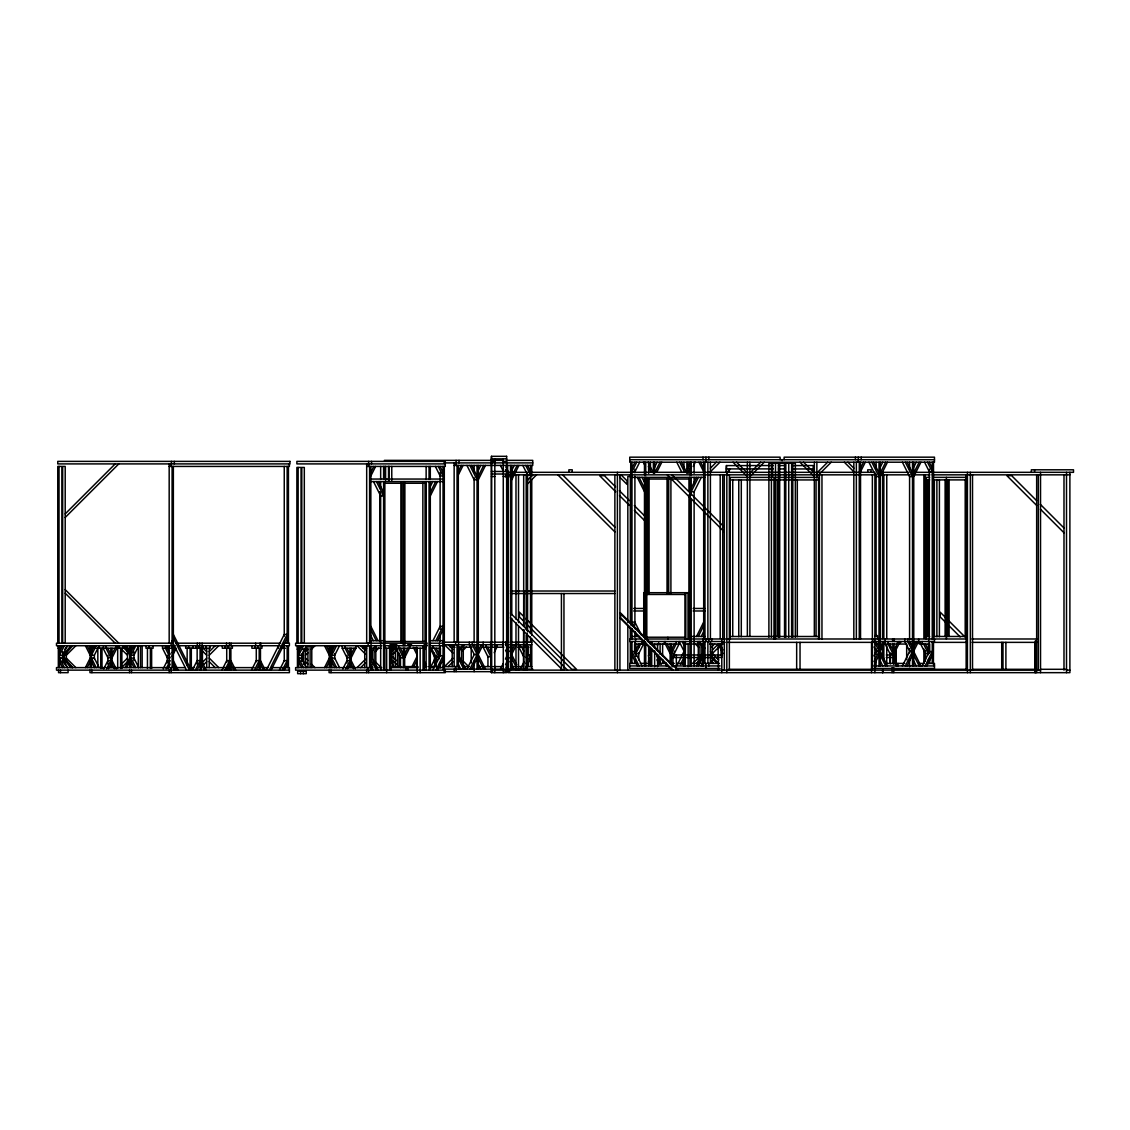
<?xml version="1.0" encoding="UTF-8"?>
<svg xmlns="http://www.w3.org/2000/svg" width="1130" height="1130" viewBox="0 0 1130 1130"><rect width="100%" height="100%" fill="white"/><g stroke="black" fill="none" stroke-linecap="round" stroke-linejoin="round"><path stroke-width="1.5" d="M266.383 670.132L284.252 634.424L287.161 634.424L287.161 637.998L271.087 670.147M526.99 670.132L527.046 633.082M527.06 630.385L527.117 592.487L527.117 597.544M59.593 651.685L62.574 645.724M64.354 645.724L59.593 655.245L62.503 655.245L67.277 645.724M91.431 651.685L94.412 645.724M96.191 645.724L91.431 655.245L94.355 655.245L99.115 645.724M85.414 667.618L90.174 658.084M87.194 667.618L90.174 661.657M103.805 668.776L107.887 660.612L110.797 660.612L106.714 668.776M112.068 654.199L115.034 648.253M112.068 657.773L116.828 648.253L116.828 645.724M108.565 668.649L110.797 664.186M131.052 651.685L134.018 645.724M125.02 667.618L129.78 658.084M135.812 645.724L131.052 655.245L133.962 655.245L138.722 645.724M126.8 667.618L129.78 661.657M163.214 668.776L167.297 660.612L170.22 660.612L166.138 668.776M172.226 652.716L174.458 648.253M172.156 656.417L176.238 648.253L162.536 648.253L162.536 645.724M167.989 668.649L170.22 664.186M192.382 670.132L197.143 660.612L200.066 660.612L195.306 670.132M197.086 670.132L200.066 664.186M221.96 670.132L226.72 660.612L229.63 660.612L224.87 670.132M226.664 670.132L229.63 664.186M251.524 670.132L256.284 660.612L259.194 660.612L254.434 670.132M256.228 670.132L259.194 664.186M269.307 670.132L287.161 634.424M370.852 472.382L373.832 466.422M370.852 475.956L375.626 466.422M279.491 670.132L284.252 660.612L287.161 660.612L282.401 670.132M284.181 670.132L287.161 664.186M298.716 651.685L301.682 645.724M303.476 645.724L298.716 655.245L301.625 655.245L306.385 645.724M331.81 651.685L334.791 645.724M324.522 667.618L329.296 658.084M336.571 645.724L331.81 655.245L334.734 655.245L339.494 645.724M326.316 667.618L329.296 661.657M429.711 487.736L432.79 481.578M430.304 492.355L435.7 481.578M342.927 668.776L346.995 660.612L349.919 660.612L345.837 668.776M351.176 654.199L354.156 648.253M430.304 495.929L437.48 481.578M351.176 657.773L355.936 648.253L355.936 645.724M347.687 668.649L349.919 664.186M458.314 471.365L461.294 465.419M458.314 474.939L463.074 465.419M370.4 651.233L371.897 648.253M370.273 655.061L373.677 648.253M477.693 471.577L480.773 465.419M390.443 651.516L393.847 644.721M478.301 476.196L483.697 465.419M478.301 479.77L485.476 465.419M404.667 654.199L407.648 648.253M404.667 657.773L409.427 648.253L409.427 645.724M411.984 666.601L416.744 657.081M511.17 471.577L514.263 465.419M413.778 666.601L416.744 660.655M424.23 650.16L426.278 646.077M511.777 476.196L517.173 465.419M511.777 479.77L518.952 465.419M432.945 640.682L440.121 626.317L443.045 626.317L435.869 640.682M437.649 640.682L443.045 629.89M430.375 667.774L434.457 659.609L437.381 659.609M433.298 667.774L436.703 660.965M432.945 670.132L440.121 655.781L440.121 645.724M435.869 670.132L443.045 655.781L440.121 655.781M437.649 670.132L443.045 659.355M457.862 650.216L459.345 647.236M458.413 652.688L461.139 647.236M466.944 669.13L474.12 654.779L477.044 654.779L469.868 669.13M478.301 650.668L481.281 644.721M478.301 654.242L483.061 644.721M471.648 669.13L477.044 658.352M494.163 652.688L496.889 647.236L496.889 644.721M500.421 669.13L503.302 663.395M505.449 659.087L507.61 654.779M511.777 650.668L514.757 644.721M505.491 664.821L509.079 657.646M511.777 654.242L516.537 644.721L516.622 642.193M505.901 667.59L508.98 661.431M520.407 669.13L523.995 661.954M526.156 657.646L527.583 654.779L530.507 654.779L526.199 663.395M525.888 667.59L530.507 658.352M631.981 468.173L634.961 462.212M636.741 462.212L631.981 471.747L634.905 471.747L639.665 462.212M654.044 468.385L657.123 462.212M654.651 473.004L660.047 462.212M656.798 472.269L661.827 462.212M687.52 468.385L690.6 462.212M688.128 473.004L691.207 466.845M693.156 466.52L695.303 462.212M691.207 488.146L696.589 477.368M698.382 477.368L691.207 491.72L694.117 491.72L701.292 477.368M635.879 649.99L638.846 644.043L638.789 647.561M640.639 644.043L635.879 653.564L638.789 653.564L643.549 644.043M648.323 655.88L650.47 651.572M648.366 661.629L651.233 655.88M657.378 645.597L658.734 642.885M648.761 664.384L651.078 659.765M671.389 649.99L674.37 644.043M679.074 641.515L679.074 644.043L674.299 653.564L671.389 653.564L676.15 644.043L676.15 641.515M677.491 664.497L683.947 651.572M680.401 664.497L684.003 657.321M682.252 664.384L684.554 659.765M696.518 636.473L703.693 622.107M698.312 636.473L703.693 625.681M701.221 636.473L704.301 630.3M696.518 665.937L703.693 651.572M698.312 665.937L703.693 655.146M701.221 665.937L704.301 659.765M860.537 468.173L863.504 462.212M860.537 471.747L865.298 462.212M879.677 468.385L882.756 462.212M880.284 473.004L885.666 462.212M880.284 476.577L887.46 462.212M913.93 466.845L916.232 462.212M913.76 473.004L919.156 462.212M913.76 476.577L920.936 462.212M873.942 655.88L876.103 651.572L879.013 651.572L873.999 661.629M880.284 647.476L883.25 641.515M880.284 651.035L885.044 641.515M874.394 664.384L879.013 655.146M894.098 649.99L897.079 644.043M894.098 653.564L898.859 644.043L898.859 641.515M902.404 665.937L909.579 651.572L912.503 651.572L905.314 665.937M913.76 647.476L916.741 641.515M913.76 651.035L918.52 641.515M907.108 665.937L912.503 655.146M922.151 665.937L929.326 651.572L932.25 651.572L925.06 665.937M926.854 665.937L932.25 655.146M64.791 649.298L67.885 645.724M70.978 645.724L62.729 655.245L64.41 655.245L72.659 645.724M65.201 513.896L115.204 463.907M65.201 517.469L118.777 463.907M66.331 655.245L75.851 645.724M121.546 664.045L127.492 658.084M121.546 667.618L127.492 661.657M209.234 651.685L215.194 645.724M209.234 655.245L218.754 645.724M201.945 662.858L206.705 658.084M203.146 665.231L206.705 661.657M305.453 651.685L307.826 649.298M305.453 655.245L307.826 652.872M311.4 649.298L314.973 645.724M532.965 474.84L527.018 480.801L527.018 484.375L536.538 474.84M357.08 667.618L365.414 659.284M375.231 651.685L378.804 648.111M360.654 667.618L365.414 662.858M392.915 650.668L396.475 647.095M392.915 654.242L396.475 650.668M444.542 666.601L452.876 658.267M462.693 650.668L466.266 647.095M448.116 666.601L452.876 661.841M710.403 468.173L716.349 462.212M710.403 471.747L719.923 462.212M726.491 468.894L773.301 468.894M728.921 472.354C731.675 461.181 725.347 483.428 726.491 465.532M749.896 473.004L760.674 462.212M749.896 476.577L764.247 462.212M813.176 468.908L792.299 468.978M813.176 472.269L813.176 465.532L792.299 465.602M816.863 473.004L827.64 462.212M816.863 476.577L831.214 462.212M692.902 663.409L698.863 657.448M711.053 647.476L714.626 643.902M696.476 663.409L698.863 661.022M712.352 649.99L718.299 644.043M721.872 644.043L712.352 653.564L712.352 644.043M491.451 458.851L506.636 458.851M629.749 459.698L934.482 459.698M384.341 460.362L502.991 460.362M506.494 460.362L532.739 460.362L532.739 465.419L454.147 465.419M491.451 461.379L494.813 461.379M503.231 461.379L506.607 461.379M443.836 462.89L532.739 462.89M445.277 463.907L296.879 463.907L296.879 461.379L445.277 461.379L445.277 466.422L366.685 466.422M773.301 465.532L726.406 465.602L726.392 472.354M778.429 465.602L785.435 465.532M169.175 466.422L289.393 466.422L289.393 463.907M778.429 468.978L785.435 468.894M491.451 471.478L506.636 471.478M882.502 472.326L908.817 472.326M915.47 472.326L929.863 472.326M932.236 472.326L1073.5 472.326L1073.5 469.798L1031.351 469.798L1031.351 472.326M491.451 474.007L506.636 474.007M507.977 474.84L875.891 474.84M880.355 474.84L909.735 474.84M913.195 474.84L929.863 474.84M932.236 474.84L1069.884 474.84M491.451 476.521L494.813 476.521M503.231 476.521L506.607 476.521M630.342 476.521L627.828 476.521L627.828 622.616M631.981 477.368L704.866 477.368M929.651 477.368L926.303 477.368L926.303 638.987M932.787 477.368L966.461 477.368L966.461 638.987M369.708 479.049L443.045 479.049M645.95 479.049L690.303 479.049M730.206 479.939L773.979 479.939M774.813 479.939L818.586 479.939M926.303 479.897L929.651 479.897M932.787 479.897L966.461 479.897M369.708 481.578L443.045 481.578M385.033 483.259L425.883 483.259M510.492 591.018L614.875 591.018M688.89 592.699L643.733 592.699L643.733 637.278M510.492 593.533L614.875 593.533M644.623 594.465L685.373 594.465M633.662 608.449L645.428 608.449M693.17 608.449L704.936 608.449M633.662 610.977L645.428 610.977M693.17 610.977L704.936 610.977M874.903 635.625L877.431 635.625L877.431 638.987M631.981 636.473L639.156 636.473M691.207 636.473L705.049 636.473M730.206 636.501L773.979 636.501M774.813 636.501L818.586 636.501M926.303 636.473L929.651 636.473M932.787 636.473L966.461 636.473M685.373 637.221L644.623 637.221L644.623 592.699M688.961 637.306L689.794 637.306M641.36 638.987L629.749 638.987L629.749 641.515L644.976 641.515M644.623 638.987L689.936 638.987M691.207 638.987L725.686 638.987M727.607 638.987L967.379 638.987M971.941 638.987L1037.594 638.987M369.538 640.682L383.593 640.682M430.304 640.682L443.045 640.682M385.033 641.515L425.883 641.515M647.448 641.515L723.031 641.515M442.649 642.193L508.91 642.193M510.817 642.193L531.792 642.193M721.788 642.363L725.149 642.363M727.833 642.363L874.903 642.363M897.305 642.363L900.822 642.363M916.26 642.363L920.216 642.363M932.123 642.363L967.379 642.363M972.153 642.363L1037.1 642.363M176.026 643.196L280.579 643.196M284.11 643.196L289.393 643.196L289.393 645.724L282.345 645.724M383.593 643.196L295.622 643.196L295.622 645.724L381.799 645.724M384.186 643.196L427.352 643.196M430.304 643.196L444.33 643.196M644.976 644.043L634.608 644.043L634.608 652.843M665.358 641.515L665.358 644.043L679.074 644.043M704.513 644.043L699.456 644.043L699.456 641.515M709.555 644.043L723.059 644.043M875.708 644.043L880.496 644.043L880.496 641.515M885.115 638.987L885.157 644.043L898.859 644.043M906.203 644.043L899.876 644.043L899.876 641.515M909.579 644.043L913.972 644.043L913.972 641.515M389.991 644.721L396.898 644.721M407.69 644.721L411.617 644.721M424.033 644.721L426.956 644.721M442.649 644.721L503.754 644.721M505.675 642.193L505.675 644.721L508.91 644.721M510.308 644.721L516.622 644.721M517.512 644.721L531.792 644.721M175.235 645.724L56.5 645.724L56.5 643.196L173.356 643.196L173.356 466.422M177.65 645.724L280.085 645.724M384.186 645.724L427.352 645.724M444.33 645.724L430.05 645.724L430.05 648.253L440.418 648.253L440.418 655.287M302.374 646.741L297.176 646.741L297.176 649.27L299.111 649.27L299.111 646.741M452.198 647.236L455.108 647.236M457.509 647.236L462.551 647.236L462.551 644.721M471.945 647.236L463.71 647.236L463.71 644.721M478.513 647.236L476.832 647.236L476.832 644.721M483.146 642.193L483.188 647.236L496.889 647.236M503.796 647.236L497.186 647.236L497.186 644.721M510.308 647.236L511.989 647.236L511.989 644.721M517.512 647.236L528.854 647.236M94.708 648.253L89.962 648.253L89.962 645.724M96.361 648.253L123.34 648.253L123.34 645.724M127.069 648.253L123.834 648.253L123.834 645.724M134.329 648.253L129.569 648.253L129.569 645.724M281.299 648.253L285.509 648.253M342.235 645.724L342.235 648.253L355.936 648.253M366.685 648.253L362.956 648.253L362.956 645.724M370.047 648.253L375.104 648.253L375.104 645.724M381.206 648.253L376.248 648.253L376.248 645.724M384.44 648.253L393.72 648.253L393.72 645.724M395.726 645.724L395.726 648.253L409.427 648.253M302.925 649.27L306.258 649.27L306.258 646.741M721.788 654.99L672.957 654.99L672.957 666.983M886.301 654.99L891.867 654.99M437.381 656.77L434.457 656.77L430.375 648.606M672.957 657.519L721.788 657.519M886.301 657.519L891.867 657.519M636.741 663.409L629.749 663.409L629.749 668.452L671.616 668.452M640.244 663.409L650.725 663.409M657.716 663.409L666.46 663.409M669.723 663.409L674.299 663.409M676.701 663.409L683.933 663.409M692.408 663.409L719.217 663.409M885.539 663.409L904.763 663.409M918.747 663.409L923.987 663.409M927.49 663.409L934.482 663.409L934.482 668.452L873.617 668.452M629.749 665.937L667.971 665.937M671.305 665.937L720.107 665.937M873.617 665.937L934.482 665.937M389.991 666.601L401.079 666.601M403.269 666.601L418.015 666.601M424.033 666.601L426.956 666.601M429.174 666.601L436.081 666.601M442.649 666.601L458.526 666.601L458.526 669.13M463.625 666.601L469.134 666.601M477.863 666.601L492.129 666.601M493.57 666.601L502.087 666.601M510.817 666.601L514.32 666.601M517.808 666.601L523.049 666.601M526.552 666.601L531.792 666.601M174.882 667.618L185.447 667.618M188.88 667.618L194.233 667.618M204.714 667.618L231.099 667.618L231.099 670.132M232.964 667.618L254.123 667.618M262.951 667.618L268.234 667.618M271.765 667.618L289.393 667.618L289.393 672.661L89.962 672.661L89.962 670.132M372.957 667.618L295.622 667.618L295.622 670.132L445.277 670.132L445.277 672.661L329.084 672.661L329.084 670.132M376.163 667.618L381.672 667.618M390.147 667.618L418.114 667.618M430.346 667.618L433.849 667.618M437.338 667.618L444.33 667.618M676.503 668.452L720.107 668.452M442.904 669.13L532.739 669.13M728.681 669.299L871.541 669.299M893.774 669.299L967.407 669.299M972.563 669.299L1036.662 669.299M1040.674 669.299L1066.508 669.299M289.393 670.132L56.5 670.132L56.5 667.618L174.048 667.618L174.048 670.132M491.451 670.132L506.636 670.132M507.977 670.132L1040.532 670.132M1066.508 670.132L1069.884 670.132M443.949 671.658L492.666 671.658M504.87 671.658L509.743 671.658M1036.577 500.604L1011.661 475.688L1006.901 475.688L1036.69 505.463M1040.32 504.333L1063.994 528.007M1040.405 509.192L1063.994 532.767M847.881 462.212L853.828 468.173M844.308 462.212L853.828 471.747M803.557 462.212L814.335 473.004M799.984 462.212L814.335 476.577M945.203 617.178L940.245 612.22L940.245 616.98L945.231 621.966M948.932 620.907L965.062 637.038M948.96 625.695L960.175 636.91M736.591 462.212L747.368 473.004M733.017 462.212L747.368 476.577M671.983 474.84L724.344 527.159M667.223 474.84L724.344 531.933M621.048 474.84L626.995 480.801L626.995 484.375L619.861 477.227M615.624 486.903L604.409 475.688L599.649 475.688L615.779 491.818M619.353 490.632L629.325 500.604M634.311 505.59L644.269 515.548M619.508 495.547L629.438 505.463M634.396 510.435L644.326 520.365M562.585 474.84L614.904 527.159M557.825 474.84L614.904 531.933M710.403 651.572L718.779 659.948M710.403 655.146L718.793 663.536M711.053 657.448L716.999 663.409M695.289 643.902L698.863 647.476M711.053 661.022L713.426 663.409M677.76 670.132L620.667 613.053L620.667 617.813L672.986 670.132M619.833 613.053L673.183 666.418M619.833 617.813L672.152 670.132M523.162 615.935L519.447 612.22L519.447 616.98L523.176 620.709M525.648 618.421L576.526 669.299L571.766 669.299L525.676 623.209M510.393 613.053L567.486 670.132M510.393 617.813L562.712 670.132M448.116 644.721L452.876 649.482M462.693 660.655L468.639 666.601M444.542 644.721L452.876 653.055M462.693 664.228L465.066 666.601M392.915 657.081L396.475 660.655M392.915 660.655L396.475 664.228M360.654 645.724L365.414 650.485M375.231 661.657L381.177 667.618M357.08 645.724L365.414 654.058M375.231 665.231L377.618 667.618M305.453 658.084L307.826 660.471M311.4 664.045L314.973 667.618M305.453 661.657L307.826 664.045M201.945 646.925L206.705 651.685M201.945 650.485L206.705 655.245M209.234 658.084L218.754 667.618M209.234 661.657L215.194 667.618M65.201 589.634L118.777 643.196M122.732 646.925L127.492 651.685M121.546 649.298L127.492 655.245M65.201 593.208L115.204 643.196M66.331 658.084L75.851 667.618M68.718 664.045L72.278 667.618M72.659 667.618L64.41 658.084L62.729 658.084L70.978 667.618M63.76 662.858L67.885 667.618M929.27 462.212L932.25 468.173M927.476 462.212L932.25 471.747L929.326 471.747L924.566 462.212M907.108 462.212L912.503 473.004M905.314 462.212L912.503 476.577L909.579 476.577L902.404 462.212M873.631 462.212L879.013 473.004M871.837 462.212L879.013 476.577L876.103 476.577L868.928 462.212M925.385 644.043L928.352 649.99M923.591 644.043L928.352 653.564L925.442 653.564L920.682 644.043M909.523 641.515L912.503 647.476M913.76 651.572L920.936 665.937M913.76 655.146L919.156 665.937M904.819 641.515L909.579 651.035L912.503 651.035L907.729 641.515L907.658 638.987M913.93 661.304L916.232 665.937M892.841 649.99L889.861 644.043L889.917 647.561M885.157 644.043L889.917 653.564L892.841 653.564L888.081 644.043L888.081 641.515M876.047 641.515L879.013 647.476M880.284 651.572L887.46 665.937M874.253 641.515L879.013 651.035L876.103 651.035L874.055 646.967M880.284 655.146L885.666 665.937M879.677 659.765L882.756 665.937M700.727 462.212L703.693 468.173M698.933 462.212L703.693 471.747M681.475 462.212L686.87 473.004M679.695 462.212L684.709 472.269M676.771 462.212L681.8 472.269M647.999 462.212L653.38 473.004M648.366 466.52L651.233 472.269M643.295 462.212L644.736 465.094M642.01 477.368L644.312 481.987M639.086 477.368L644.481 488.146M637.306 477.368L644.481 491.72M719.923 644.043L722.903 649.99M718.821 645.4L722.903 653.564M702.662 644.043L704.894 648.507M700.883 644.043L704.287 650.852M682.11 641.515L684.144 645.597M679.187 641.515L683.947 651.035M667.152 644.043L670.132 649.99M665.358 644.043L670.132 653.564M656.798 655.88L661.107 664.497M656.954 659.765L659.27 664.384M648.436 646.967L650.47 651.035M641.36 635.032L634.905 622.107L631.981 622.107L635.568 629.297M635.06 631.854L637.377 636.473M642.08 665.937L634.905 651.572L631.981 651.572L639.156 665.937M631.981 655.146L637.377 665.937M527.526 465.419L530.507 471.365M525.747 465.419L530.507 474.939L527.583 474.939L522.823 465.419M505.901 466.958L508.98 473.117M505.491 469.727L509.079 476.902M500.421 465.419L503.302 471.154M505.449 475.462L507.61 479.77M471.648 465.419L477.044 476.196M469.868 465.419L477.044 479.77L474.12 479.77L466.944 465.419M440.064 466.422L443.045 472.382M438.285 466.422L443.045 475.956L440.121 475.956L435.361 466.422M521.848 647.236L523.896 651.318M518.938 647.236L523.698 656.77M507.54 644.721L509.037 647.688M511.777 654.779L516.806 664.821M505.76 644.721L509.164 651.516M511.777 658.352L517.173 669.13M505.562 650.16L507.61 654.242M511.17 662.971L514.263 669.13M487.892 647.236L490.858 653.197M483.188 647.236L487.948 656.77L490.858 656.77L486.098 647.236L486.098 644.721M474.063 644.721L477.044 650.668M478.301 654.779L485.476 669.13M472.284 644.721L477.044 654.242L474.12 654.242L469.36 644.721L469.289 642.193M478.301 658.352L483.697 669.13M477.693 662.971L480.773 669.13M378.197 481.578L383.593 492.355M376.417 481.578L383.593 495.929L380.669 495.929L373.493 481.578M458.314 654.779L465.489 669.13M458.314 658.352L463.71 669.13M458.483 664.511L460.8 669.13M436.18 648.253L439.16 654.199M434.386 648.253L439.16 657.773L436.236 657.773L431.476 648.253M424.23 661.163L426.278 665.245M415.261 647.688L416.744 650.668M413.354 647.434L416.744 654.242M400.43 648.253L403.396 654.199M395.726 648.253L400.486 657.773L403.396 657.773L398.636 648.253L398.636 645.724M390.443 659.807L393.847 666.601M370.852 626.317L378.041 640.682M370.852 629.89L376.248 640.682M370.259 634.509L373.338 640.682M370.852 655.781L378.041 670.132M370.852 659.355L376.248 670.132M370.259 663.974L373.338 670.132M346.938 648.253L349.919 654.199M351.176 660.612L355.258 668.776M351.176 664.186L353.408 668.649M342.235 648.253L346.995 657.773L349.919 657.773L345.159 648.253L345.159 645.724M339.494 667.618L334.734 658.084L331.81 658.084L336.571 667.618M326.316 645.724L329.296 651.685M324.522 645.724L329.296 655.245M331.81 661.657L334.791 667.618M306.385 667.618L301.625 658.084L298.716 658.084L303.476 667.618M298.716 661.657L301.682 667.618M260.465 660.612L265.225 670.132M260.465 664.186L263.431 670.132M259.038 667.166L260.522 670.132M230.901 660.612L235.662 670.132M230.901 664.186L233.868 670.132M201.324 660.612L206.084 670.132M201.324 664.186L204.304 670.132M173.356 634.424L191.224 670.132L189.43 670.147L173.356 637.998M171.972 641.063L186.521 670.147M170.22 654.199L167.24 648.253L167.24 645.724M173.356 660.612L178.116 670.132M173.356 664.186L176.337 670.132M162.536 648.253L167.297 657.773L170.22 657.773L165.46 648.253L165.46 645.724M138.722 667.618L133.962 658.084L131.052 658.084L135.812 667.618M126.8 645.724L129.78 651.685M125.02 645.724L129.78 655.245M131.052 661.657L134.018 667.618M107.83 648.253L110.797 654.199M112.068 660.612L116.15 668.776M112.068 664.186L114.3 668.649M103.127 648.253L107.887 657.773L110.797 657.773L106.036 648.253L106.036 645.724M99.115 667.618L94.355 658.084L91.431 658.084L96.191 667.618M87.194 645.724L90.174 651.685M85.414 645.724L90.174 655.245M91.431 661.657L94.412 667.618M67.277 667.618L62.503 658.084L59.593 658.084L64.354 667.618M59.593 661.657L62.574 667.618M1069.884 472.326L1069.884 672.661L507.977 672.661L507.977 472.326L874.903 472.326L874.903 672.661M1066.508 472.326L1066.508 672.661M1063.994 474.84L1063.994 670.132M1040.532 472.326L1040.532 672.661M1038.343 474.84L1038.343 670.132M1036.662 474.84L1036.662 672.661M1035.405 640.682L1035.405 672.661M1034.981 642.363L1034.981 672.661M1034.572 469.798L1034.572 472.326M1005.898 642.363L1005.898 669.299M1002.988 642.363L1002.988 669.299M1001.717 642.363L1001.717 669.299M972.52 474.84L972.52 670.132M970.331 472.326L970.331 672.661M967.421 472.326L967.421 672.661M966.15 474.84L966.15 670.132M965.204 479.897L965.204 636.473M949.101 479.897L949.101 636.473M947.646 479.897L947.646 636.473M946.389 477.368L946.389 638.987M945.118 479.897L945.118 636.473M939.397 480.123L939.397 636.713M936.883 480.123L936.883 636.713M934.355 480.123L934.355 636.713M934.482 638.987L934.482 641.515L874.182 641.515L874.182 638.987M933.507 462.212L933.507 638.987M933.507 641.515L933.394 664.242M932.25 462.212L932.25 638.987M932.25 641.515L932.25 663.409M929.623 652.843L929.623 644.043L919.255 644.043L919.255 641.515M929.623 658.126L929.623 663.409M929.326 469.218L929.326 638.987M929.326 641.515L929.326 653.31M929.326 660.033L929.326 663.409M929.03 479.897L929.03 636.473M928.648 638.987L928.648 641.515M928.352 644.043L928.352 654.609M928.352 659.892L928.352 663.409M927.575 479.897L927.575 636.473M925.442 651.078L925.442 659.892M925.159 474.84L925.159 638.464M925.159 650.781L925.159 661.347M923.888 474.84L923.888 638.464M923.888 649.03L923.888 663.098M922.179 641.515L922.179 644.043M918.605 638.987L918.605 641.515M913.76 462.212L913.76 641.515M913.76 644.043L913.76 665.937M912.503 462.212L912.503 641.515M912.503 644.043L912.503 665.937M912.291 641.515L912.291 644.043M909.579 462.212L909.579 469.247M909.579 474.529L909.579 639.764M909.579 648.662L909.579 652.759M909.579 659.2L909.579 666.714M906.67 644.043L906.67 659.736M904.735 638.987L904.735 641.515M897.94 663.409L897.94 665.937M896.245 663.409L896.245 665.937M895.963 647.405L895.963 664.242M895.539 647.405L895.539 664.242M894.31 638.987L894.31 641.515M894.098 644.043L894.098 663.409M893.774 652.462L893.774 664.242M893.774 667.618L893.774 672.661M892.629 638.987L892.629 641.515M892.841 644.043L892.841 663.409M892.093 667.618L892.093 672.661M890.398 654.99L890.398 663.833M889.917 652.843L889.917 663.409M886.753 474.84L886.753 638.464M886.753 645.513L886.753 663.098M883.844 474.84L883.844 638.464M883.844 641.995L883.844 661.347M882.883 472.326L882.883 638.464M882.883 647.264L882.883 656.064M882.883 670.132L882.883 672.661M882.572 472.326L882.572 638.464M882.572 645.513L882.572 657.83M882.572 670.132L882.572 672.661M880.284 462.212L880.284 641.515M880.284 644.043L880.284 665.937M879.013 462.212L879.013 641.515M879.013 644.043L879.013 665.937M878.801 641.515L878.801 644.043M876.103 462.212L876.103 469.247M876.103 474.19L876.103 636.247M876.103 648.662L876.103 654.51M876.103 659.736L876.103 666.714M872.374 474.84L872.374 670.132M871.541 642.363L871.541 672.661M871.089 472.326L871.089 469.798L867.727 469.798L867.727 472.326M861.215 457.17L861.215 459.698M860.537 462.212L860.537 638.987M859.266 462.212L859.266 638.987M858.292 457.17L858.292 462.212M856.356 462.212L856.356 638.987M855.382 457.17L855.382 459.698M853.828 462.212L853.828 638.987M821.962 474.84L821.962 638.916M819.434 474.84L819.434 638.916M818.586 639.029L818.586 477.411L774.813 477.411L774.813 639.029M816.863 462.212L816.863 478.032M816.072 479.939L816.072 636.501M814.335 462.212L814.335 636.247M800.026 642.363L800.026 669.299M797.314 480.123L797.314 636.713M796.664 642.363L796.664 669.299M795.336 637.235L795.336 463.229L768.894 463.229L768.894 637.235M792.808 463.229L792.808 637.235M792.257 480.123L792.257 636.713M791.636 463.229L791.636 637.235M788.726 463.229L788.726 637.235M785.802 463.229L785.802 637.235M784.545 463.229L784.545 637.235M784.121 459.698L784.121 457.17L934.482 457.17L934.482 462.212L629.749 462.212L629.749 457.17L780.11 457.17L780.11 459.698M782.101 459.698L782.101 460.701M779.686 463.229L779.686 637.235M778.429 463.229L778.429 637.235M777.341 479.939L777.341 636.501M775.505 463.229L775.505 638.987M773.979 639.029L773.979 477.411L730.206 477.411L730.206 639.029M772.595 463.229L772.595 477.284M771.423 463.229L771.423 637.235M749.896 462.212L749.896 636.247M747.368 462.212L747.368 636.247M741.294 480.123L741.294 636.713M738.766 480.123L738.766 636.713M732.734 479.939L732.734 636.501M729.359 474.84L729.359 670.132M726.83 472.326L726.83 672.661M724.316 474.84L724.316 670.132M722.72 474.84L722.72 638.464M722.324 650.781L722.324 655.824M721.788 638.987L721.788 672.661M721.053 647.405L721.053 655.824M720.191 474.84L720.191 638.464M718.412 654.99L718.412 670.132M718.143 645.724L718.143 659.2M712.352 656.361L712.352 663.409M711.759 638.987L711.759 641.515M710.403 462.212L710.403 638.987M710.403 641.515L710.403 663.409M708.849 457.17L708.849 459.698M708.849 638.987L708.849 641.515M708.849 663.409L708.849 665.937M707.874 462.212L707.874 638.987M707.874 641.515L707.874 663.409M705.939 457.17L705.939 462.212M705.939 638.987L705.939 641.515M705.939 663.409L705.939 668.452M704.965 462.212L704.965 638.987M704.965 641.515L704.965 663.409M703.693 462.212L703.693 638.987M703.693 641.515L703.693 663.409M703.015 457.17L703.015 459.698M703.015 638.987L703.015 641.515M703.015 663.409L703.015 665.937M702.422 645.809L702.422 654.609M702.422 659.892L702.422 663.409M702.154 643.196L702.154 656.671M699.964 641.515L699.964 661.728M698.284 641.515L698.284 663.409M697.846 641.515L697.846 644.043L683.735 644.043L683.735 641.515M694.117 462.212L694.117 473.272M694.117 477.368L694.117 484.417M694.117 491.465L694.117 665.937M691.207 462.212L691.207 474.84M691.207 477.368L691.207 494.997M691.207 498.514L691.207 665.937M689.936 462.212L689.936 474.84M689.936 477.368L689.936 665.937M689.794 477.368L689.794 638.987M688.961 479.049L688.961 491.366M688.961 494.884L688.89 638.987M688.128 462.212L688.128 472.764M688.128 644.043L688.128 666.714M688.015 592.699L688.015 638.987M686.87 462.212L686.87 472.764M685.825 592.699L685.825 638.987M685.43 641.515L685.218 665.937M684.935 592.699L684.935 638.987M683.947 462.212L683.947 469.247M683.947 644.043L683.947 665.937M676.333 654.99L676.333 670.132M674.299 651.078L674.299 656.361M671.389 644.043L671.389 663.409M670.909 479.049L670.909 593.349M670.132 644.043L670.132 663.409M668.72 479.049L668.72 593.349M667.872 477.368L667.872 593.349M667.872 637.306L667.872 638.987M667.039 479.049L667.039 593.349M666.29 663.409L666.29 665.937M664.355 641.515L664.355 644.043L650.259 644.043L650.259 641.515M662.618 643.747L662.618 656.064M662.618 659.581L662.618 663.098M660.104 643.747L660.104 654.298M660.104 657.83L660.104 663.098M657.575 643.747L657.561 651.021M657.561 654.51L657.561 666.714M654.651 462.212L654.651 472.764M654.651 644.043L654.651 647.532M654.651 650.781L654.651 666.714M653.38 462.212L653.38 472.764M651.939 641.515L651.939 644.043M651.727 649.1L651.727 665.937M650.47 462.212L650.47 469.247M650.47 647.405L650.47 665.937M648.987 479.049L648.987 593.349M648.662 462.212L648.662 473.272M648.662 646.544L648.662 665.937M648.366 479.12L648.366 593.321M648.14 479.049L648.14 593.349M646.798 479.049L646.812 638.987M645.95 477.368L645.95 638.987M645.739 462.212L645.739 474.84M645.739 477.368L645.739 593.674M645.739 643.027L645.739 665.937M644.481 462.212L644.481 474.84M644.481 477.368L644.481 635.978M644.481 641.261L644.481 665.937M642.052 641.515L642.052 644.043M638.789 652.843L638.789 659.892M635.879 644.043L635.879 656.361M635.583 638.987L635.583 641.515M634.905 469.218L634.905 472.721M634.905 476.224L634.905 624.989M634.905 631.995L634.905 637.249M634.905 641.515L634.905 653.959M634.905 660.033L634.905 663.409M634.608 659.892L634.608 663.409M631.981 462.212L631.981 625.681M631.981 628.492L631.981 638.987M631.981 641.515L631.981 663.409M630.724 462.212L630.724 624.989M630.724 628.492L630.724 638.987M630.724 641.515L630.724 663.409M630.342 474.84L630.342 622.63M630.342 627.899L630.342 638.464M630.342 641.981L630.342 663.098M627.828 626.133L627.828 670.132M619.932 474.84L619.932 670.132M617.404 472.326L617.404 672.661M614.875 474.84L614.875 670.132M572.246 472.326L572.246 469.798L568.884 469.798L568.884 472.326M563.955 593.533L563.955 670.132M561.426 593.533L561.426 670.132M531.764 465.419L531.764 475.914M531.764 479.417L531.764 635.187M531.764 638.69L531.792 669.13M530.507 465.419L530.507 633.436M530.507 636.939L530.507 642.193M530.507 644.721L530.507 666.601M527.88 647.236L527.88 656.05M527.88 663.084L527.88 666.601M527.583 474.162L527.583 631.684M527.583 635.187L527.583 642.193M527.583 644.721L527.583 656.502M527.583 663.239L527.583 666.601M526.905 642.193L526.905 644.721M526.608 647.236L526.608 657.801M526.184 474.84L526.184 629.678M526.184 634.947L526.184 670.132M523.755 597.544L523.755 592.614L523.698 626.091L523.67 474.84M520.436 644.721L520.436 647.236M518.515 474.84L518.515 622.63M518.515 626.147L518.515 670.132M515.986 474.84L515.986 619.113M515.986 622.63L515.986 670.132M511.777 465.419L511.777 614.833M511.777 618.35L511.777 644.721M511.777 647.236L511.777 669.13M510.52 465.419L510.492 670.132M507.61 465.419L507.61 472.453M507.61 477.383L507.61 642.956M507.61 652.293L507.61 657.702M507.61 662.392L507.61 671.658M503.274 458.851L503.274 672.661M502.765 642.193L502.765 644.721M495.251 666.601L495.251 669.13M494.813 458.851L494.813 672.661M491.493 456.322L491.493 672.661M490.858 647.236L490.858 666.601M490.646 642.193L490.646 644.721M487.948 656.05L487.948 666.601M478.301 465.419L478.301 669.13M477.044 465.419L477.044 644.721M477.044 647.236L477.044 669.13M474.12 465.419L474.12 472.453M474.12 477.722L474.12 642.956M474.12 661.191L474.12 671.658M472.199 642.193L472.199 644.721M471.21 647.236L471.21 662.943M463.272 644.721L463.272 666.601M461.577 646.402L461.577 661.559M459.402 648.083L459.402 659.864M459.006 460.362L459.006 462.89M459.119 650.668L459.006 657.801M458.526 642.193L458.526 644.721M458.314 465.419L458.314 642.193M458.314 644.721L458.314 666.601M457.057 465.419L457.057 642.193M457.057 644.721L457.057 666.601M456.082 460.362L456.082 465.419M456.082 669.13L456.082 671.658M455.616 642.193L455.616 644.721M455.616 666.601L455.616 669.13M454.147 462.89L454.147 642.193M454.147 644.721L454.147 666.601M454.147 669.13L454.147 671.658M452.198 644.721L452.198 666.601M450.404 644.721L450.404 647.236M444.302 466.422L444.33 670.132M443.045 466.422L443.045 643.196M443.045 645.724L443.045 667.618M440.418 662.335L440.418 667.618M440.121 472.382L440.121 629.198M440.121 636.204L440.121 641.459M440.121 664.242L440.121 667.618M439.443 643.196L439.443 645.724M439.16 648.253L439.16 658.818M436.236 655.287L436.236 665.852M434.457 653.197L434.457 663.183M432.974 645.724L432.974 648.253M430.304 466.422L430.304 479.049M430.304 481.578L430.304 670.132M429.047 466.422L429.047 479.049M429.047 481.578L429.047 670.132M426.137 466.422L426.137 479.049M426.137 481.578L426.137 670.132M425.883 481.578L425.883 643.196M425.05 483.259L425.05 641.515M424.527 645.724L424.527 648.253L409.724 648.253L409.724 645.724M424.315 648.253L424.315 670.132M423.058 648.253L423.058 670.132M422.86 483.259L422.86 641.515M422.846 645.724L422.846 648.253M420.148 648.253L420.148 672.661M417.224 648.253L417.224 672.661M416.744 647.236L416.744 666.601M407.789 667.618L407.789 670.132M406.108 667.618L406.108 670.132M404.879 483.259L404.879 641.515M404.879 643.196L404.879 645.724M404.667 648.253L404.667 667.618M404.032 481.578L404.032 643.196M403.198 483.259L403.198 641.515M403.198 643.196L403.198 645.724M403.396 648.253L403.396 667.618M401.63 483.329L401.63 643.196M401.009 483.259L401.009 641.515M400.486 655.287L400.486 667.618M399.243 653.14L399.243 666.601M397.548 649.764L397.548 666.601M395.373 644.721L395.373 666.601M392.915 648.253L392.915 666.601M391.771 466.422L391.771 480.49M391.051 645.724L391.051 648.253M390.994 649.92L390.994 663.268M390.839 648.253L390.839 670.132M389.582 648.253L389.582 670.132M389.37 645.724L389.37 648.253M389.257 466.422L389.257 480.49M388.522 466.422L388.522 480.49M386.658 648.253L386.658 672.661M385.598 466.422L385.598 480.49M384.85 466.422L384.85 479.049M384.85 481.578L384.85 670.132M383.593 466.422L383.593 479.049M383.593 481.578L383.593 670.132M380.669 466.422L380.669 479.049M380.669 481.578L380.669 488.626M380.669 493.909L380.669 670.132M379.991 481.578L379.991 486.846M379.991 492.059L379.991 641.515M379.779 481.578L379.779 486.846M379.779 492.115L379.779 641.445M375.81 645.724L375.81 667.618M374.115 647.405L374.115 664.242M371.94 650.781L371.94 659.2M371.94 664.242L371.94 667.618M371.657 652.872L371.657 655.245M371.544 461.379L371.544 463.907M371.544 651.77L371.544 657.053M371.064 643.196L371.064 645.724M371.064 667.618L371.064 670.132M370.852 466.422L370.852 643.196M370.852 645.724L370.852 667.618M369.595 466.422L369.595 643.196M369.595 645.724L369.595 667.618M368.62 461.379L368.62 466.422M368.62 670.132L368.62 672.661M368.154 643.196L368.154 645.724M368.154 667.618L368.154 670.132M366.685 463.907L366.685 643.196M366.685 645.724L366.685 667.618M366.685 670.132L366.685 672.661M364.736 645.724L364.736 667.618M351.176 648.253L351.176 667.618M349.919 648.253L349.919 667.618M346.995 655.287L346.995 662.999M334.734 653.536L334.734 658.818M332.969 645.724L332.969 648.253L329.084 648.253L329.084 645.724M331.81 648.253L331.81 667.618M331.019 645.724L331.019 648.253M331.019 670.132L331.019 672.661M330.553 648.253L330.553 667.618M329.296 648.253L329.296 667.618M311.781 645.724L311.781 667.618M310.1 645.724L310.1 667.618M307.911 645.724L307.911 667.618M305.453 649.27L305.453 667.618M304.309 643.196L304.309 467.439L301.795 467.439L301.795 643.196M303.532 649.27L303.532 664.27M303.349 671.149L303.349 673.678M301.851 654.27L301.851 660.937M301.625 654.27L301.625 660.937M301.06 643.196L301.06 467.439L296.879 467.439L296.879 643.196M300.58 671.149L300.58 673.678M298.716 649.27L298.716 667.618M298.136 467.439L298.136 643.196M297.444 649.27L297.444 667.618M288.433 466.422L288.433 643.196M288.433 645.724L288.433 667.618M287.161 466.422L287.161 643.196M287.161 645.724L287.161 667.618M284.252 466.422L284.252 636.204M284.252 645.724L284.252 660.88M283.559 643.196L283.559 645.724M278.39 645.724L278.39 648.253M261.934 645.724L261.934 648.253L251.891 648.253L251.891 645.724M260.804 643.196L260.804 645.724M260.465 648.253L260.465 670.132M259.957 643.196L259.957 645.724M259.194 648.253L259.194 670.132M257.725 645.724L257.725 648.253M256.284 648.253L256.284 661.728M255.663 643.196L255.663 645.724M254.815 645.724L254.815 648.253M232.37 645.724L232.37 648.253L222.328 648.253L222.328 645.724M231.099 643.196L231.099 645.724M230.887 648.253L230.887 667.618M229.63 648.253L229.63 667.618M229.418 643.196L229.418 645.724M229.418 667.618L229.418 670.132M228.161 645.724L228.161 648.253M226.72 648.253L226.72 662.335M226.509 643.196L226.509 645.724M225.237 645.724L225.237 648.253M210.18 645.724L210.18 648.253L203.047 648.253L203.047 645.724M209.234 648.253L209.234 667.618M206.705 648.253L206.705 667.618M205.971 645.724L205.971 648.253M202.793 645.724L202.793 648.253L185.673 648.253L185.673 645.724M202.44 645.724L202.44 664.242M202.129 643.196L202.129 645.724M201.324 648.253L201.324 670.132M200.759 647.405L200.759 660.88M200.066 648.253L200.066 670.132M199.728 643.196L199.728 645.724M198.583 645.724L198.583 648.253M197.284 643.196L197.284 645.724M197.143 648.253L197.143 664.186M195.674 645.724L195.674 648.253M192.764 645.724L192.792 648.253M191.323 648.253L191.323 668.452M190.066 648.253L190.066 668.452M188.583 645.724L188.583 648.253M187.142 648.253L187.142 665.09M174.317 461.379L174.317 463.907M173.384 645.724L173.356 667.618M173.074 643.196L173.074 645.724M172.099 466.422L172.099 643.196M172.099 645.724L172.099 667.618M171.407 461.379L171.407 463.907M171.124 463.907L171.124 466.422M171.124 643.196L171.124 645.724M171.124 667.618L171.124 672.661M169.175 463.907L169.175 643.196M169.175 645.724L169.175 667.618M169.175 670.132L169.175 672.661M167.297 655.287L167.297 662.999M153.101 645.724L153.101 648.253L145.982 648.253L145.982 645.724M151.632 648.253L151.632 668.452M150.375 648.253L150.375 668.452M148.892 645.724L148.892 648.253M147.451 648.253L147.451 668.452M142.154 645.724L142.154 667.618M140.473 645.724L140.473 667.618M138.284 645.724L138.284 667.618M133.962 651.77L133.962 660.57M131.518 645.724L131.518 648.253M131.518 670.132L131.518 672.661M131.052 648.253L131.052 667.618M130.021 653.536L130.021 658.818M129.78 648.253L129.78 667.618M129.569 670.132L129.569 672.661M127.492 650.018L127.492 664.087M121.871 648.253L121.871 668.452M120.599 648.253L120.599 668.452M119.13 645.724L119.13 648.253M117.689 648.253L117.689 668.452M116.206 645.724L116.206 648.253M112.068 648.253L112.068 667.618M110.797 648.253L110.797 667.618M107.887 655.287L107.887 664.186M103.48 645.724L103.48 648.253M102.011 648.253L102.011 668.452M100.739 648.253L100.739 668.452M99.271 645.724L99.271 648.253M97.83 648.253L97.83 666.771M94.355 655.287L94.355 658.818M91.911 645.724L91.911 648.253M91.911 670.132L91.911 672.661M91.431 648.253L91.431 667.618M90.174 648.253L90.174 667.618M68.068 670.132L68.097 672.661L58.548 672.661L58.548 670.132M66.331 651.685L66.331 662.335M65.201 643.196L65.201 466.422L62.673 466.422L62.673 643.196M64.41 653.536L64.41 658.818M62.729 651.77L62.729 662.335M62.503 655.287L62.503 658.818M61.938 643.196L61.938 466.422L57.771 466.422L57.771 643.196M60.483 670.132L60.483 672.661M60.003 645.724L60.003 648.253L58.054 648.253L58.054 645.724M59.593 648.253L59.593 667.618M59.028 466.422L59.028 643.196M58.336 648.253L58.336 667.618M523.684 629.608L523.614 670.132L523.67 629.678M506.636 456.322L491.451 456.322L491.451 672.661L506.636 672.661L506.636 456.322M289.958 461.379L57.771 461.379L57.771 463.907L289.958 463.907L289.958 461.379M306.258 671.149L297.656 671.149L297.656 673.678L306.258 673.678L306.258 671.149"/></g></svg>
